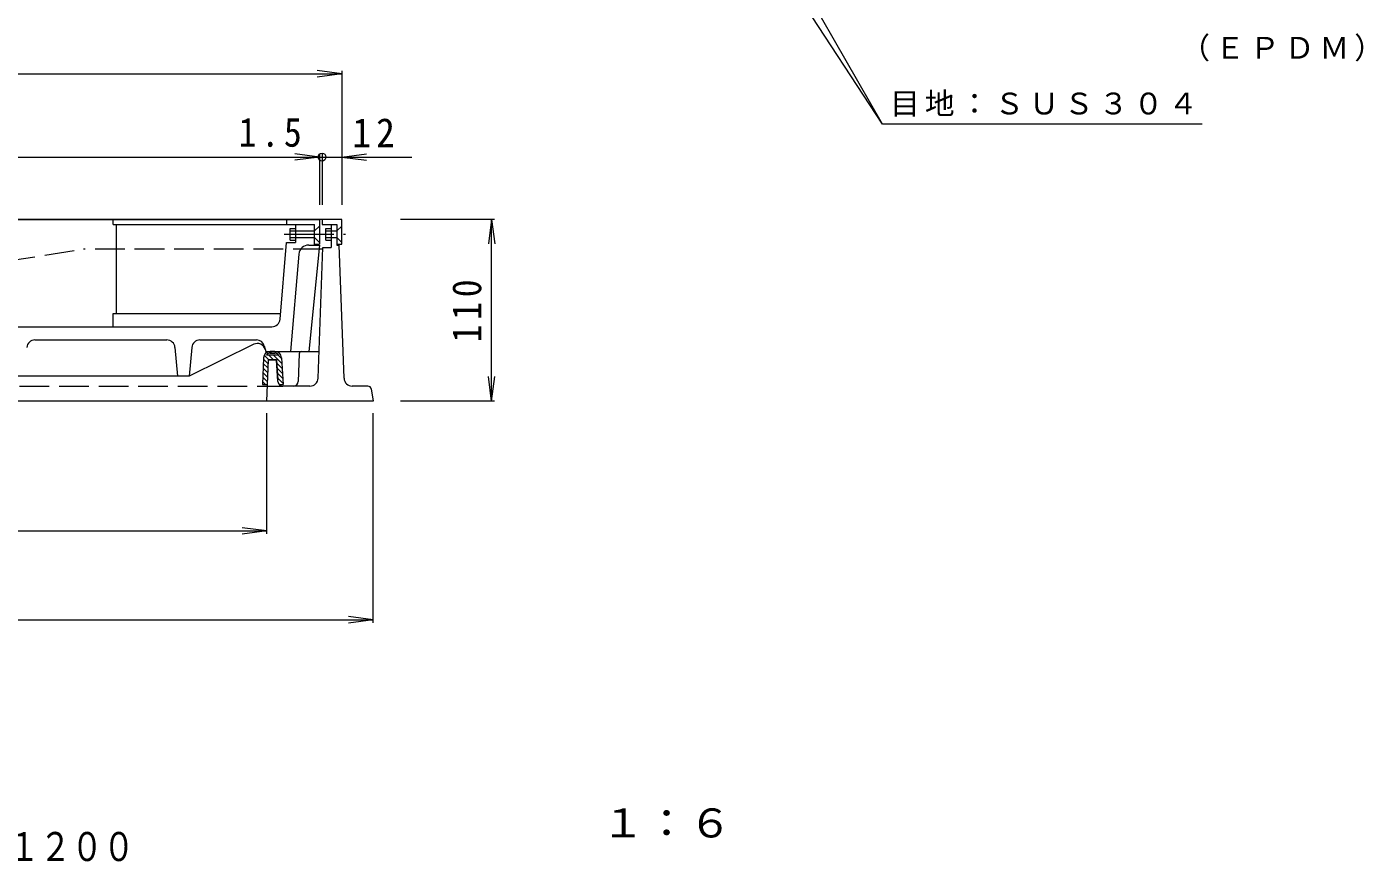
# Model space of a CAD drawing. Units: millimetres, scale not verified. Extents: x -1152 to 1123, y -823 to 838.
# Drawn here: x 195 to 1005, y -823 to -315 of the extents above; entities that cross this region are included whole.
import ezdxf
from ezdxf.enums import TextEntityAlignment as Align

# ---------------------------------------------------------------- set-up
doc = ezdxf.new("R2010")
doc.units = ezdxf.units.MM
doc.header["$LTSCALE"] = 6
doc.header["$PDMODE"] = 32
doc.header["$PDSIZE"] = 4.8
doc.linetypes.add('CHAIN1', pattern=[8, 5, -1, 1, -1])
doc.linetypes.add('DASHED3', pattern=[4, 3, -1])
for name, color, linetype, lineweight in [('1-0_1-0ﾚｲﾔ', 3, 'Continuous', 9), ('1-1_1-1ﾚｲﾔ', 2, 'Continuous', 9), ('1-2_1-2ﾚｲﾔ', 7, 'Continuous', 9), ('1-4_1-4ﾚｲﾔ', 7, 'Continuous', 9), ('1-5_1-5ﾚｲﾔ', 7, 'Continuous', 9)]:
    doc.layers.add(name, color=color, linetype=linetype, lineweight=lineweight)
doc.layers.add('F-0_F-0ﾚｲﾔ', color=2, linetype='Continuous')
doc.styles.add('ＭＳ ゴシック', font='')
doc.styles.get('ＭＳ ゴシック').set_extended_font_data('MS Gothic')

msp = doc.modelspace()

# ---------------------------------------------------------------- linework, layer by layer
at = {"layer": '1-0_1-0ﾚｲﾔ'}
for p, q in [((-292.671, -432.201), (372.329, -432.201)), ((247.329, -435.201), (247.329, -432.201)), ((247.329, -435.201), (369.328, -435.201)), ((249.328, -489.201), (249.328, -435.201)), ((352.328, -432.201), (352.328, -435.201)), ((357.828, -435.201), (357.828, -446.201)), ((369.328, -447.701), (369.328, -435.201)), ((372.329, -436.201), (369.328, -439.201)), ((372.329, -432.201), (372.329, -447.201)), ((354.628, -437.701), (357.828, -437.701)), ((354.628, -444.701), (354.628, -437.701)), ((354.628, -439.201), (369.328, -439.201)), ((354.628, -443.201), (369.328, -443.201)), ((354.628, -444.701), (357.828, -444.701)), ((372.329, -446.201), (369.328, -443.201)), ((359.832, -453.194), (354.829, -512.201)), ((365.81, -447.701), (372.329, -447.701)), ((372.329, -447.701), (365.828, -512.201)), ((369.328, -447.201), (372.329, -447.201)), ((247.329, -497.201), (247.329, -489.201)), ((247.329, -489.201), (348.75, -489.201)), ((-263.821, -497.201), (343.478, -497.201)), ((199.895, -505.201), (279.763, -505.201)), ((284.742, -509.748), (286.329, -527.201)), ((332.452, -507.859), (293.329, -527.201)), ((294.915, -509.748), (293.329, -527.201)), ((299.894, -505.201), (334.057, -505.201)), ((338.865, -508.827), (339.829, -512.201)), ((339.829, -512.201), (365.828, -512.201)), ((293.329, -527.201), (-213.671, -527.201))]:
    msp.add_line(p, q, dxfattribs=at)
at = {"layer": '1-0_1-0ﾚｲﾔ', "linetype": 'CHAIN1'}
msp.add_line((350.927, -441.201), (388.063, -441.201), dxfattribs=at)
at = {"layer": '1-0_1-0ﾚｲﾔ'}
msp.add_lwpolyline([(348.46, -492.623), (352.396, -446.201), (357.828, -446.201)], dxfattribs=at)
for centre, radius, start, end in [((365.81, -453.701), 6, 90, 175.15367), ((343.478, -492.201), 5, 270, 355.15385), ((199.895, -510.201), 5, 90, 174.80568), ((279.763, -510.201), 5, 5.19432, 90), ((299.894, -510.201), 5, 90, 174.80568), ((334.668, -512.341), 5, 15.94508, 116.30675), ((334.057, -510.201), 5, 15.94496, 90)]:
    msp.add_arc(centre, radius, start, end, dxfattribs=at)
at = {"layer": '1-1_1-1ﾚｲﾔ'}
for p, q in [((385.829, -432.201), (-973.171, -432.201)), ((379.329, -435.201), (379.329, -449.201)), ((382.829, -435.201), (382.829, -447.701)), ((382.829, -439.201), (385.829, -436.201)), ((376.129, -437.701), (379.329, -437.701)), ((376.129, -444.701), (376.129, -437.701)), ((376.129, -439.201), (382.829, -439.201)), ((376.129, -443.201), (382.829, -443.201)), ((376.129, -444.701), (379.329, -444.701)), ((382.829, -443.201), (385.829, -446.201)), ((382.829, -447.701), (384.275, -447.701)), ((387.156, -528.379), (384.275, -447.701)), ((338.373, -516.041), (337.726, -532.198)), ((338.342, -516.797), (341.236, -519.69)), ((338.79, -514.416), (341.573, -517.198)), ((340.106, -512.903), (340.829, -513.626)), ((340.136, -514.198), (347.498, -514.198)), ((340.729, -532.198), (341.329, -517.198)), ((346.329, -517.201), (341.329, -517.198)), ((341.401, -514.198), (344.403, -517.2)), ((342.234, -512.203), (343.232, -513.201)), ((345.264, -512.201), (342.37, -512.201)), ((342.37, -513.201), (345.264, -513.201)), ((344.23, -514.198), (349.475, -519.444)), ((345.06, -512.201), (346.215, -513.356)), ((346.329, -517.201), (347.094, -529.45)), ((347.153, -530.388), (346.329, -517.201)), ((347.058, -514.198), (349.286, -516.426)), ((349.256, -515.951), (350.272, -532.198)), ((360.019, -513.647), (359.424, -530.308)), ((361.518, -512.201), (372.078, -512.201)), ((338.016, -524.955), (340.868, -527.807)), ((338.125, -522.236), (340.991, -525.101)), ((338.234, -519.516), (341.114, -522.396)), ((346.457, -519.254), (349.663, -522.46)), ((346.645, -522.271), (349.852, -525.477)), ((346.834, -525.288), (350.04, -528.494)), ((337.726, -532.198), (340.729, -532.198)), ((337.799, -530.395), (339.602, -532.198)), ((337.907, -527.675), (340.744, -530.512)), ((347.023, -528.305), (350.229, -531.512)), ((348.438, -532.198), (350.272, -532.198)), ((366.504, -533.201), (350.147, -533.201)), ((401.634, -533.201), (392.153, -533.201)), ((404.829, -542.201), (-992.171, -542.201)), ((403.607, -534.872), (404.829, -542.201))]:
    msp.add_line(p, q, dxfattribs=at)
at = {"layer": '1-1_1-1ﾚｲﾔ', "linetype": 'DASHED3'}
for p, q in [((-244.739, -523.9), (229.329, -450.201)), ((374.293, -450.201), (229.329, -450.201)), ((-937.49, -533.201), (350.147, -533.201))]:
    msp.add_line(p, q, dxfattribs=at)
at = {"layer": '1-1_1-1ﾚｲﾔ'}
for points in [[(373.828, -432.201), (373.828, -435.201), (382.829, -435.201)], [(382.829, -447.201), (385.829, -447.201), (385.829, -432.201)], [(371.501, -528.379), (374.329, -449.201), (379.329, -449.201)], [(340.329, -542.201), (341.329, -517.201), (346.329, -517.201)]]:
    msp.add_lwpolyline(points, dxfattribs=at)
for centre, radius, start, end in [((342.37, -516.201), 4, 90, 177.70923), ((342.37, -516.201), 3, 90, 138.12277), ((345.264, -516.201), 4, 3.57678, 90), ((345.264, -516.201), 3, 41.87723, 90), ((361.518, -513.701), 1.5, 90, 177.95378), ((350.147, -530.201), 3, 183.57642, 270), ((356.426, -530.201), 3, 270, 357.95448), ((366.504, -528.201), 5, 270, 357.95464), ((392.153, -528.201), 5, 182.04536, 270), ((401.634, -535.201), 2, 9.46214, 90)]:
    msp.add_arc(centre, radius, start, end, dxfattribs=at)
at = {"layer": '1-2_1-2ﾚｲﾔ'}
msp.add_line((907.111, -374.58), (713.5, -374.58), dxfattribs=at)
at = {"layer": '1-4_1-4ﾚｲﾔ'}
for p, q in [((713.5, -374.58), (607.187, -188.78)), ((713.5, -374.58), (600.873, -202.186)), ((-973.171, -343.987), (385.829, -343.987)), ((385.829, -343.987), (370.957, -342.029)), ((385.829, -343.987), (370.957, -345.945)), ((385.829, -342.187), (385.829, -423.423)), ((-1014.708, -394.439), (428.352, -394.439)), ((372.329, -394.439), (357.457, -392.481)), ((372.329, -394.439), (357.457, -396.397)), ((372.329, -392.639), (372.329, -423.423)), ((373.828, -392.639), (373.828, -423.423)), ((385.829, -394.439), (400.7, -392.481)), ((385.829, -394.439), (400.7, -396.397)), ((478.383, -432.201), (421.312, -432.201)), ((476.583, -432.201), (474.625, -447.072)), ((476.583, -542.201), (476.583, -432.201)), ((476.583, -432.201), (478.541, -447.072)), ((476.583, -542.201), (474.625, -527.329)), ((476.583, -542.201), (478.541, -527.329)), ((478.383, -542.201), (421.312, -542.201)), ((340.329, -622.735), (340.329, -549.566)), ((404.829, -676.531), (404.829, -549.566)), ((-927.671, -620.935), (340.329, -620.935)), ((340.329, -620.935), (325.457, -618.977)), ((340.329, -620.935), (325.457, -622.893)), ((-992.171, -674.731), (404.829, -674.731)), ((404.829, -674.731), (389.957, -672.773)), ((404.829, -674.731), (389.957, -676.689))]:
    msp.add_line(p, q, dxfattribs=at)
at = {"layer": '1-5_1-5ﾚｲﾔ'}
msp.add_point((373.828, -394.439), dxfattribs=at)

# ---------------------------------------------------------------- texts
at = {"layer": '1-2_1-2ﾚｲﾔ', "char_height": 13.2, "attachment_point": 7, "style": 'ＭＳ ゴシック'}
for s, insert in [('\\T1.17;（ＥＰＤＭ）', (893.934, -336.582)), ('\\T1.17;目地：ＳＵＳ３０４', (718.068, -369.922))]:
    msp.add_mtext(s, dxfattribs=dict(at, insert=insert))
at = {"layer": '1-4_1-4ﾚｲﾔ', "color": 2, "char_height": 17.6, "attachment_point": 7, "style": 'ＭＳ ゴシック'}
for s, insert in [('\\T1.27;\\W0.9;1.5', (323.382, -388.439)), ('\\T1.27;\\W0.95;12', (392.159, -388.439))]:
    msp.add_mtext(s, dxfattribs=dict(at, insert=insert))
at = {"layer": '1-4_1-4ﾚｲﾔ', "color": 2, "insert": (470.583, -506.701), "char_height": 17.6, "attachment_point": 7, "rotation": 90, "style": 'ＭＳ ゴシック'}
msp.add_mtext('\\T1.27;\\W0.9;110', dxfattribs=at)
at = {"layer": 'F-0_F-0ﾚｲﾔ', "style": 'ＭＳ ゴシック'}
for s, width, p in [('１：６', 1.1, (543, -811.865)), ('充填深さ６５ｍｍ\u3000\u3000ＭＲＣＳ－１４Ｗ－６００×１２００', 0.8, (-258.197, -826.149))]:
    msp.add_text(s, height=17.6, dxfattribs=dict(at, width=width)).set_placement(p, align=Align.BOTTOM_LEFT)

doc.saveas('drawing.dxf')
